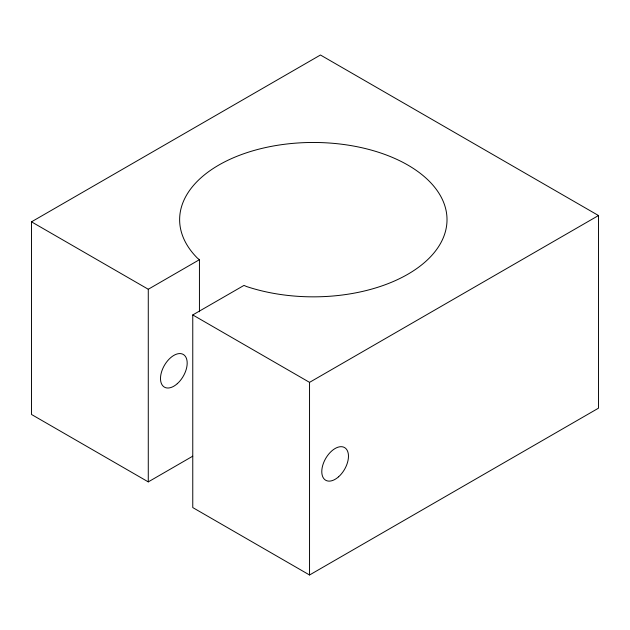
<?xml version="1.0" encoding="UTF-8"?>
<svg xmlns="http://www.w3.org/2000/svg" width="630" height="630" viewBox="0 0 630 630"><rect width="100%" height="100%" fill="white"/><g stroke="black" fill="none" stroke-linecap="round" stroke-linejoin="round"><path stroke-width="0.94" d="M192.733 456.191L148.278 481.887L31.5 414.469L31.5 221.831L320.457 55.007L598.5 215.531L598.5 408.169L309.543 574.993L192.764 507.575L192.764 314.937L243.999 285.398L246.472 286.5A133.694 77.191 0 0 0 444.985 233.053A133.694 77.191 0 0 0 290.107 143.64A133.694 77.191 0 0 0 197.536 258.245L199.442 259.678L199.442 311.763M148.278 481.887L148.278 289.257L199.442 259.678M192.764 314.937L309.543 382.363L598.5 215.531M31.5 221.831L148.278 289.257M309.543 382.363L309.543 574.993M338.578 476.8A18.876 10.899 -60 0 0 344.563 447.56A18.876 10.899 -60 0 0 322.237 467.365A18.876 10.899 -60 0 0 338.578 476.8M177.29 383.686A18.876 10.891 -60 0 0 183.275 354.446A18.876 10.891 -60 0 0 160.957 374.252A18.876 10.891 -60 0 0 177.29 383.686"/></g></svg>
